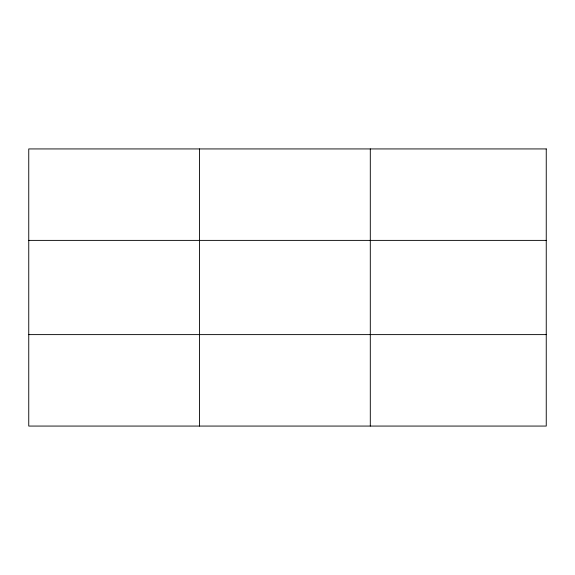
<?xml version="1.0" encoding="UTF-8"?>
<svg xmlns="http://www.w3.org/2000/svg" width="575" height="575" viewBox="0 0 575 575"><rect width="100%" height="100%" fill="white"/><g stroke="black" fill="none" stroke-linecap="round" stroke-linejoin="round"><path stroke-width="0.86" d="M199.525 148.932L199.525 426.068M370.3 148.932L370.3 426.068M28.75 240.386L546.25 240.386M28.75 334.614L546.25 334.614M546.25 148.932L546.25 426.068L28.75 426.068L28.75 148.932L546.25 148.932"/></g></svg>
